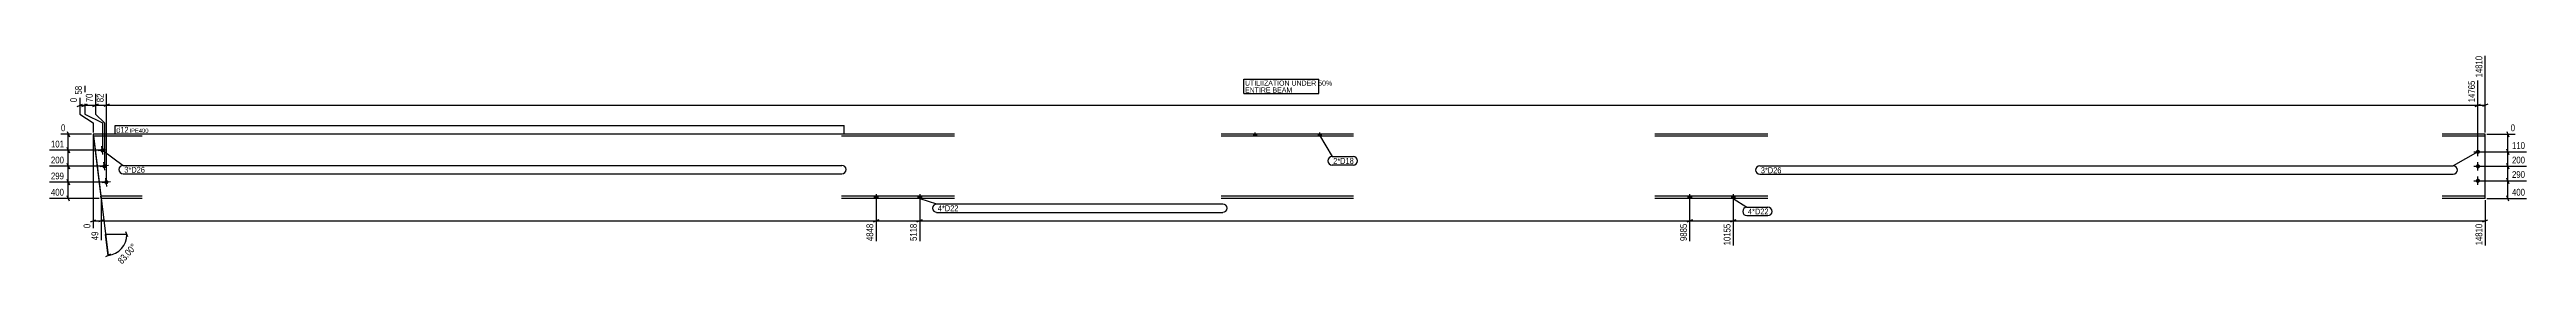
# Model space of a CAD drawing. Header units: millimetres. Extents: x 32 to 38340, y 21 to 1338.
# Drawn here: x 32 to 15368, y 21 to 1338 of the extents above; entities that cross this region are included whole.
import ezdxf

# ---------------------------------------------------------------- set-up
doc = ezdxf.new("R2010")
doc.units = ezdxf.units.MM
doc.linetypes.add('DXK_LINE_DOT2', pattern=[3.9198, 1.9599, -1.9599])
for name, color, linetype in [('MÅLSÆTNING', 7, 'Continuous'), ('STÅL', 7, 'Continuous'), ('TEKST', 7, 'Continuous')]:
    doc.layers.add(name, color=color, linetype=linetype)
doc.styles.add('Arial Narrow', font='ARIALN.TTF', dxfattribs={"height": 0.2})

msp = doc.modelspace()

# ---------------------------------------------------------------- hatches: boundary and pattern name
at = {"layer": 'STÅL', "linetype": 'Continuous'}
for points in [[(7505, 843), (7487, 843), (7487, 830), (7505, 830)], [(7905, 843), (7887, 843), (7887, 830), (7905, 830)], [(347, 741, -1), (373, 744, -1)], [(359, 642, -1), (385, 645, -1)], [(15055, 733, -1), (15081, 733, -1)], [(15055, 643, -1), (15081, 643, -1)], [(371, 543, -1), (397, 546, -1)], [(15055, 553, -1), (15081, 553, -1)], [(5139, 443), (5161, 443), (5161, 457), (5139, 457)], [(5139, 443), (5161, 443), (5161, 457), (5139, 457)], [(5409, 443), (5431, 443), (5431, 457), (5409, 457)], [(5409, 443), (5431, 443), (5431, 457), (5409, 457)], [(10176, 443), (10198, 443), (10198, 457), (10176, 457)], [(10176, 443), (10198, 443), (10198, 457), (10176, 457)], [(10446, 443), (10468, 443), (10468, 457), (10446, 457)], [(10446, 443), (10468, 443), (10468, 457), (10446, 457)]]:
    msp.add_hatch(color=3, dxfattribs=at).paths.add_polyline_path(points)

# ---------------------------------------------------------------- linework, layer by layer
at = {"layer": 'MÅLSÆTNING', "color": 7, "linetype": 'Continuous'}
for p, q in [((15113, 854), (15113, 1329)), ((317, 1094), (317, 967)), ((384, 555), (384, 1094)), ((15068, 744), (15068, 1175)), ((203, 1015), (236, 1029)), ((220, 1068), (220, 967)), ((301, 1015), (334, 1029)), ((317, 1022), (384, 1022)), ((317, 967), (372, 912)), ((401, 1029), (368, 1015)), ((15051, 1015), (15084, 1029)), ((15051, 1015), (15084, 1029)), ((15068, 1022), (15113, 1022)), ((15129, 1029), (15096, 1015)), ((291, 843), (103, 843)), ((142, 860), (155, 827)), ((302, 912), (302, 854)), ((302, 832), (302, 259)), ((304, 833), (395, 89)), ((360, 912), (360, 754)), ((360, 912), (360, 754)), ((372, 912), (372, 654)), ((372, 912), (372, 654)), ((15124, 843), (15298, 843)), ((15246, 860), (15259, 827)), ((15253, 733), (15253, 843)), ((361, 643), (33, 643)), ((142, 660), (155, 627)), ((148, 544), (148, 643)), ((15079, 733), (15368, 733)), ((15079, 733), (15368, 733)), ((15259, 717), (15246, 750)), ((15246, 750), (15259, 717)), ((373, 544), (33, 544)), ((373, 544), (33, 544)), ((155, 528), (142, 561)), ((142, 561), (155, 528)), ((148, 443), (148, 544)), ((15079, 553), (15368, 553)), ((15246, 570), (15259, 537)), ((15253, 443), (15253, 553)), ((340, 443), (33, 443)), ((155, 427), (142, 460)), ((286, 298), (319, 311)), ((368, 311), (335, 298)), ((368, 311), (335, 298)), ((351, 432), (351, 184)), ((351, 432), (351, 184)), ((5133, 298), (5166, 311)), ((5150, 402), (5150, 179)), ((5436, 311), (5403, 298)), ((5403, 298), (5436, 311)), ((5420, 402), (5420, 179)), ((5420, 402), (5420, 179)), ((10171, 298), (10204, 311)), ((10187, 402), (10187, 179)), ((10474, 311), (10441, 298)), ((10441, 298), (10474, 311)), ((10457, 402), (10457, 152)), ((10457, 402), (10457, 152)), ((15096, 298), (15129, 311)), ((15113, 432), (15113, 152)), ((15124, 443), (15368, 443)), ((15259, 427), (15246, 460)), ((302, 305), (351, 305)), ((351, 305), (5150, 305)), ((511, 220), (379, 220)), ((395, 89), (379, 220)), ((517, 204), (504, 237)), ((5420, 305), (10187, 305)), ((10457, 305), (15113, 305)), ((410, 98), (379, 80))]:
    msp.add_line(p, q, dxfattribs=at)
msp.add_arc((379, 220), 132, 277, 360, dxfattribs=at)
at = {"layer": 'STÅL', "color": 2, "linetype": 'Continuous'}
for p, q in [((605, 843), (302, 843)), ((302, 843), (348, 470)), ((605, 830), (304, 830)), ((5635, 843), (4935, 843)), ((5635, 830), (4935, 830)), ((8105, 843), (7287, 843)), ((8105, 830), (7287, 830)), ((10672, 843), (9972, 843)), ((10672, 830), (9972, 830)), ((15113, 843), (14847, 843)), ((15113, 830), (14847, 830)), ((15113, 830), (15113, 843)), ((15113, 809), (15113, 830)), ((15113, 443), (15113, 809)), ((348, 470), (350, 457)), ((605, 457), (350, 457)), ((351, 443), (350, 457)), ((605, 443), (351, 443)), ((5635, 457), (4935, 457)), ((5635, 443), (4935, 443)), ((8105, 457), (7287, 457)), ((8105, 443), (7287, 443)), ((10672, 457), (9972, 457)), ((10672, 443), (9972, 443)), ((15113, 457), (14847, 457)), ((15113, 443), (14847, 443))]:
    msp.add_line(p, q, dxfattribs=at)
at = {"layer": 'STÅL', "color": 3, "linetype": 'Continuous'}
for p, q in [((363, 717), (357, 768)), ((7487, 843), (7487, 830)), ((7496, 853), (7496, 830)), ((7505, 843), (7505, 830)), ((7887, 843), (7887, 830)), ((7896, 853), (7896, 830)), ((7905, 843), (7905, 830)), ((386, 746), (334, 740)), ((398, 647), (346, 640)), ((375, 618), (369, 669)), ((15042, 733), (15094, 733)), ((15042, 643), (15094, 643)), ((15068, 707), (15068, 759)), ((15068, 617), (15068, 669)), ((410, 547), (358, 541)), ((387, 518), (381, 570)), ((5150, 470), (5150, 397)), ((5150, 470), (5150, 397)), ((5420, 470), (5420, 397)), ((5420, 470), (5420, 397)), ((10187, 470), (10187, 397)), ((10187, 470), (10187, 397)), ((10457, 470), (10457, 397)), ((10457, 470), (10457, 397)), ((15042, 553), (15094, 553)), ((15068, 527), (15068, 579)), ((5139, 457), (5139, 443)), ((5139, 457), (5139, 443)), ((5161, 457), (5161, 443)), ((5161, 457), (5161, 443)), ((5409, 457), (5409, 443)), ((5409, 457), (5409, 443)), ((5431, 457), (5431, 443)), ((5431, 457), (5431, 443)), ((10176, 457), (10176, 443)), ((10176, 457), (10176, 443)), ((10198, 457), (10198, 443)), ((10198, 457), (10198, 443)), ((10446, 457), (10446, 443)), ((10446, 457), (10446, 443)), ((10468, 457), (10468, 443)), ((10468, 457), (10468, 443))]:
    msp.add_line(p, q, dxfattribs=at)
at = {"layer": 'STÅL', "color": 7, "linetype": 'DXK_LINE_DOT2'}
msp.add_line((15113, 809), (15113, 828), dxfattribs=at)
at = {"layer": 'TEKST', "color": 7, "linetype": 'Continuous'}
msp.add_arc((4938, 623), 25.9, 270, 90, dxfattribs=at)

# ---------------------------------------------------------------- wipeouts: each hides what was drawn before it
at = {"color": 0, "linetype": 'Continuous'}
msp.add_wipeout([(7679, 1101), (7679, 1134), (7434, 1134), (7434, 1101)], dxfattribs=at).dxf.layer = 'TEKST'
at = {"color": 0}
for points in [[(612, 603), (612, 642), (495, 642), (495, 603)], [(8097, 658), (8097, 697), (7980, 697), (7980, 658)], [(14909, 600), (14909, 639), (10628, 639), (10628, 600)]]:
    msp.add_wipeout(points, dxfattribs=at).dxf.layer = 'TEKST'

# ---------------------------------------------------------------- next in the draw order: wipeouts: each hides what was drawn before it
at = {"color": 0, "linetype": 'Continuous'}
for points, layer in [([(15104, 1338), (15042, 1338), (15042, 1186), (15104, 1186)], 'MÅLSÆTNING'), ([(375, 1103), (314, 1103), (314, 1032), (375, 1032)], 'MÅLSÆTNING'), ([(15307, 852), (15307, 914), (15262, 914), (15262, 852)], 'MÅLSÆTNING'), ([(130, 652), (130, 714), (32, 714), (32, 652)], 'MÅLSÆTNING'), ([(15368, 562), (15368, 624), (15270, 624), (15270, 562)], 'MÅLSÆTNING'), ([(342, 246), (281, 246), (281, 175), (342, 175)], 'MÅLSÆTNING'), ([(5141, 295), (5079, 295), (5079, 170), (5141, 170)], 'MÅLSÆTNING'), ([(10179, 295), (10117, 295), (10117, 170), (10179, 170)], 'MÅLSÆTNING'), ([(15104, 295), (15042, 295), (15042, 143), (15104, 143)], 'MÅLSÆTNING'), ([(7886, 1144), (7886, 1177), (7434, 1177), (7434, 1144)], 'TEKST')]:
    msp.add_wipeout(points, dxfattribs=at).dxf.layer = layer
at = {"color": 0}
for points, layer in [([(589, 142), (543, 183), (436, 61), (482, 21)], 'MÅLSÆTNING'), ([(612, 603), (612, 642), (495, 642), (495, 603)], 'TEKST'), ([(8097, 658), (8097, 697), (7980, 697), (7980, 658)], 'TEKST'), ([(14909, 600), (14909, 639), (10628, 639), (10628, 600)], 'TEKST'), ([(7291, 364), (7291, 403), (5532, 403), (5532, 364)], 'TEKST'), ([(10666, 344), (10666, 383), (10548, 383), (10548, 344)], 'TEKST')]:
    msp.add_wipeout(points, dxfattribs=at).dxf.layer = layer

# ---------------------------------------------------------------- next in the draw order: linework, layer by layer
at = {"layer": 'MÅLSÆTNING', "color": 7, "linetype": 'Continuous'}
for p, q in [((250, 1143), (250, 967)), ((384, 555), (384, 1094)), ((15068, 744), (15068, 1175)), ((220, 1022), (250, 1022)), ((220, 967), (302, 912)), ((266, 1029), (233, 1015)), ((250, 967), (360, 912)), ((317, 967), (372, 912)), ((401, 1029), (368, 1015)), ((384, 1022), (15068, 1022)), ((148, 743), (148, 843)), ((349, 743), (33, 743)), ((349, 743), (33, 743)), ((155, 726), (142, 759)), ((142, 759), (155, 726)), ((15079, 643), (15368, 643)), ((15079, 643), (15368, 643)), ((15259, 627), (15246, 660)), ((15246, 660), (15259, 627)), ((15253, 643), (15253, 733)), ((5166, 311), (5133, 298)), ((5150, 402), (5150, 179)), ((10204, 311), (10171, 298)), ((10187, 402), (10187, 179)), ((5150, 305), (5420, 305)), ((10187, 305), (10457, 305))]:
    msp.add_line(p, q, dxfattribs=at)
at = {"layer": 'TEKST', "color": 7, "linetype": 'Continuous'}
for p, q in [((7427, 1184), (7892, 1184)), ((7427, 1095), (7427, 1184)), ((7427, 1095), (7892, 1095)), ((7892, 1095), (7892, 1184)), ((7896, 837), (7973, 703)), ((360, 743), (488, 649)), ((488, 649), (4938, 649)), ((7973, 703), (8104, 703)), ((7973, 652), (8104, 652)), ((10621, 645), (14915, 645)), ((15068, 733), (14915, 645)), ((488, 597), (4938, 597)), ((10621, 594), (14915, 594))]:
    msp.add_line(p, q, dxfattribs=at)
for centre, radius, start, end in [((488, 623), 25.8, 90, 270), ((7973, 677), 25.9, 90, 270), ((8104, 677), 25.9, 270, 90), ((10621, 620), 25.8, 90, 270), ((14915, 620), 25.9, 270, 90)]:
    msp.add_arc(centre, radius, start, end, dxfattribs=at)

# ---------------------------------------------------------------- next in the draw order: texts
at = {"layer": 'MÅLSÆTNING', "color": 3, "linetype": 'Continuous', "style": 'Arial Narrow'}
for s, p in [('14810', (15095, 1195)), ('82', (367, 1041)), ('4848', (5132, 179)), ('9885', (10170, 179)), ('14810', (15095, 152))]:
    msp.add_text(s, height=42, rotation=90.0002, dxfattribs=at).set_placement(p)
for s, p in [('0', (15271, 861)), ('200', (41, 661))]:
    msp.add_text(s, height=42, dxfattribs=at).set_placement(p)
at = {"layer": 'MÅLSÆTNING', "color": 3, "style": 'Arial Narrow'}
msp.add_text('83.00°', height=42, rotation=48.5009, dxfattribs=at).set_placement((481, 33))
at = {"layer": 'TEKST', "color": 3, "linetype": 'Continuous', "style": 'Arial Narrow'}
for s, p in [('UTILIIZATION UNDER 50%', (7434, 1144)), ('ENTIRE BEAM', (7434, 1101))]:
    msp.add_text(s, height=31.5, dxfattribs=at).set_placement(p)
at = {"layer": 'TEKST', "color": 3, "style": 'Arial Narrow'}
for s, p in [('3*D26', (495, 603)), ('2*D18', (7980, 658)), ('3*D26', (10628, 600))]:
    msp.add_text(s, height=36.7, dxfattribs=at).set_placement(p)

# ---------------------------------------------------------------- next in the draw order: wipeouts: each hides what was drawn before it
at = {"color": 0, "linetype": 'Continuous'}
for points in [[(15368, 452), (15368, 514), (15270, 514), (15270, 452)], [(293, 295), (232, 295), (232, 250), (293, 250)]]:
    msp.add_wipeout(points, dxfattribs=at).dxf.layer = 'MÅLSÆTNING'
at = {"color": 0}
for points in [[(7291, 364), (7291, 403), (5532, 403), (5532, 364)], [(10666, 344), (10666, 383), (10548, 383), (10548, 344)]]:
    msp.add_wipeout(points, dxfattribs=at).dxf.layer = 'TEKST'

# ---------------------------------------------------------------- next in the draw order: linework, layer by layer
at = {"layer": 'MÅLSÆTNING', "color": 7, "linetype": 'Continuous'}
for p, q in [((15253, 553), (15253, 643)), ((15079, 553), (15368, 553)), ((15259, 537), (15246, 570))]:
    msp.add_line(p, q, dxfattribs=at)
at = {"layer": 'TEKST', "color": 7, "linetype": 'Continuous'}
for p, q in [((5420, 443), (5525, 409)), ((5525, 409), (7297, 409)), ((5525, 357), (7297, 357)), ((10457, 443), (10542, 389)), ((10542, 389), (10672, 389)), ((10542, 337), (10672, 337))]:
    msp.add_line(p, q, dxfattribs=at)
for centre, radius, start, end in [((5525, 383), 25.8, 90, 270), ((7297, 383), 25.8, 270, 90), ((10672, 363), 25.9, 270, 90)]:
    msp.add_arc(centre, radius, start, end, dxfattribs=at)

# ---------------------------------------------------------------- next in the draw order: texts
at = {"layer": 'MÅLSÆTNING', "color": 3, "linetype": 'Continuous', "style": 'Arial Narrow'}
for s, p in [('290', (15279, 571)), ('400', (15279, 461))]:
    msp.add_text(s, height=42, dxfattribs=at).set_placement(p)
for s, p in [('0', (285, 259)), ('49', (334, 184))]:
    msp.add_text(s, height=42, rotation=90.0002, dxfattribs=at).set_placement(p)
at = {"layer": 'TEKST', "color": 3, "style": 'Arial Narrow'}
for p in [(5532, 364), (10548, 344)]:
    msp.add_text('4*D22', height=36.7, dxfattribs=at).set_placement(p)

# ---------------------------------------------------------------- next in the draw order: wipeouts: each hides what was drawn before it
at = {"color": 0, "linetype": 'Continuous'}
for points in [[(241, 1152), (179, 1152), (179, 1080), (241, 1080)], [(15059, 1184), (14997, 1184), (14997, 1032), (15059, 1032)], [(138, 852), (138, 914), (94, 914), (94, 852)], [(15368, 742), (15368, 804), (15270, 804), (15270, 742)], [(130, 553), (130, 615), (32, 615), (32, 553)], [(5411, 295), (5349, 295), (5349, 170), (5411, 170)], [(10449, 295), (10387, 295), (10387, 143), (10449, 143)]]:
    msp.add_wipeout(points, dxfattribs=at).dxf.layer = 'MÅLSÆTNING'
at = {"color": 0}
msp.add_wipeout([(516, 851), (516, 890), (445, 890), (445, 851)], dxfattribs=at).dxf.layer = 'TEKST'

# ---------------------------------------------------------------- next in the draw order: linework, layer by layer
at = {"layer": 'MÅLSÆTNING', "color": 7, "linetype": 'Continuous'}
for p, q in [((317, 1094), (317, 967)), ((334, 1029), (301, 1015)), ((361, 643), (33, 643)), ((155, 627), (142, 660)), ((148, 643), (148, 743))]:
    msp.add_line(p, q, dxfattribs=at)
at = {"layer": 'TEKST', "color": 7, "linetype": 'Continuous'}
msp.add_arc((10542, 363), 25.9, 90, 270, dxfattribs=at)

# ---------------------------------------------------------------- next in the draw order: texts
at = {"layer": 'MÅLSÆTNING', "color": 3, "linetype": 'Continuous', "style": 'Arial Narrow'}
for s, p in [('14765', (15050, 1041)), ('5118', (5402, 179)), ('10155', (10440, 152))]:
    msp.add_text(s, height=42, rotation=90.0002, dxfattribs=at).set_placement(p)
for s, p in [('0', (103, 861)), ('110', (15279, 751))]:
    msp.add_text(s, height=42, dxfattribs=at).set_placement(p)

# ---------------------------------------------------------------- next in the draw order: wipeouts: each hides what was drawn before it
at = {"color": 0, "linetype": 'Continuous'}
for points in [[(211, 1076), (149, 1076), (149, 1032), (211, 1032)], [(130, 452), (130, 514), (32, 514), (32, 452)]]:
    msp.add_wipeout(points, dxfattribs=at).dxf.layer = 'MÅLSÆTNING'
at = {"color": 0}
msp.add_wipeout([(516, 851), (516, 890), (445, 890), (445, 851)], dxfattribs=at).dxf.layer = 'TEKST'

# ---------------------------------------------------------------- next in the draw order: linework, layer by layer
at = {"layer": 'MÅLSÆTNING', "color": 7, "linetype": 'Continuous'}
for p, q in [((250, 1143), (250, 967)), ((233, 1015), (266, 1029)), ((250, 1022), (317, 1022)), ((250, 967), (360, 912))]:
    msp.add_line(p, q, dxfattribs=at)
at = {"layer": 'TEKST', "color": 7, "linetype": 'Continuous'}
msp.add_line((439, 845), (439, 896), dxfattribs=at)

# ---------------------------------------------------------------- next in the draw order: texts
at = {"layer": 'MÅLSÆTNING', "color": 3, "linetype": 'Continuous', "style": 'Arial Narrow'}
for s, p in [('58', (232, 1089)), ('0', (202, 1041))]:
    msp.add_text(s, height=42, rotation=90.0002, dxfattribs=at).set_placement(p)
for s, p in [('400', (41, 461)), ('299', (41, 562))]:
    msp.add_text(s, height=42, dxfattribs=at).set_placement(p)

# ---------------------------------------------------------------- next in the draw order: wipeouts: each hides what was drawn before it
at = {"color": 0, "linetype": 'Continuous'}
for points in [[(130, 751), (130, 813), (32, 813), (32, 751)], [(15368, 652), (15368, 714), (15270, 714), (15270, 652)]]:
    msp.add_wipeout(points, dxfattribs=at).dxf.layer = 'MÅLSÆTNING'
at = {"color": 0}
msp.add_wipeout([(4945, 851), (4945, 879), (527, 879), (527, 851)], dxfattribs=at).dxf.layer = 'TEKST'

# ---------------------------------------------------------------- next in the draw order: texts
at = {"layer": 'MÅLSÆTNING', "color": 3, "linetype": 'Continuous', "style": 'Arial Narrow'}
for s, p in [('101', (41, 760)), ('200', (15279, 661))]:
    msp.add_text(s, height=42, dxfattribs=at).set_placement(p)

# ---------------------------------------------------------------- next in the draw order: wipeouts: each hides what was drawn before it
at = {"color": 0, "linetype": 'Continuous'}
msp.add_wipeout([(308, 1103), (247, 1103), (247, 1032), (308, 1032)], dxfattribs=at).dxf.layer = 'MÅLSÆTNING'
at = {"color": 0}
msp.add_wipeout([(4945, 851), (4945, 879), (527, 879), (527, 851)], dxfattribs=at).dxf.layer = 'TEKST'

# ---------------------------------------------------------------- next in the draw order: linework, layer by layer
at = {"layer": 'TEKST', "color": 7, "linetype": 'Continuous'}
for p, q in [((439, 896), (4952, 896)), ((439, 845), (4952, 845)), ((4952, 845), (4952, 896))]:
    msp.add_line(p, q, dxfattribs=at)

# ---------------------------------------------------------------- next in the draw order: texts
at = {"layer": 'MÅLSÆTNING', "color": 3, "linetype": 'Continuous', "style": 'Arial Narrow'}
msp.add_text('70', height=42, rotation=90.0002, dxfattribs=at).set_placement((299, 1041))
at = {"layer": 'TEKST', "color": 3, "style": 'Arial Narrow'}
for s, height, p in [('d12', 36.7, (445, 851)), ('IPE400', 26.2, (527, 851))]:
    msp.add_text(s, height=height, dxfattribs=at).set_placement(p)

doc.saveas('drawing.dxf')
